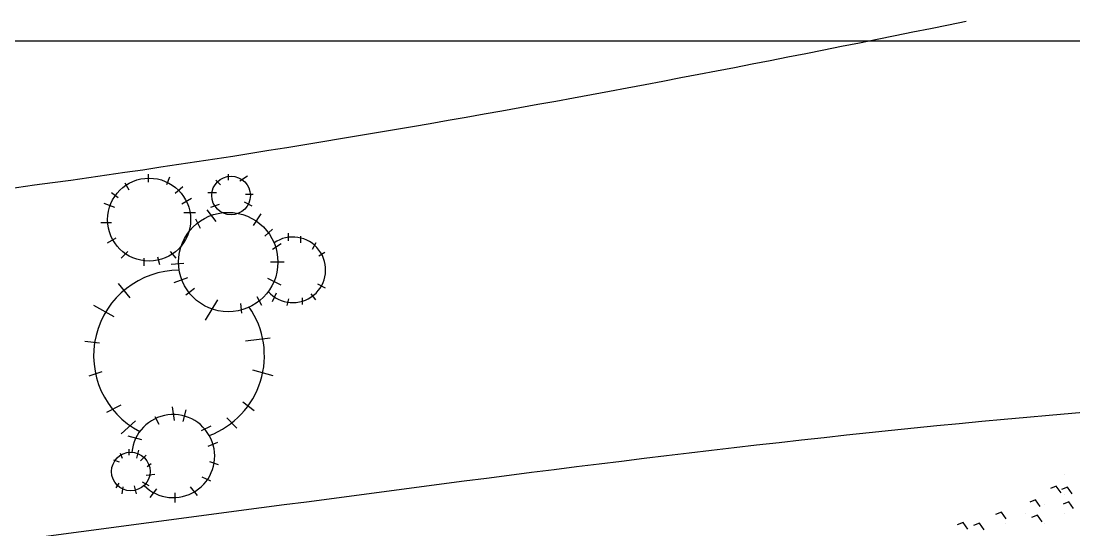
# Model space of a CAD drawing. Header units: millimetres. Extents: x 0 to 77.1, y -22.3 to 58.9.
# Drawn here: x 33.002 to 36.469, y -7.294 to -5.62 of the extents above; entities that cross this region are included whole.
import ezdxf

# ---------------------------------------------------------------- set-up
doc = ezdxf.new("R2010")
doc.units = ezdxf.units.MM
doc.layers.add('01 Curvas', color=7, linetype='Continuous', lineweight=30, true_color=0x000000)
for name, color, linetype in [('AMBIENTACION', 1, 'Continuous'), ('ARBOL', 3, 'Continuous'), ('pisos', 1, 'Continuous')]:
    doc.layers.add(name, color=color, linetype=linetype)

# ---------------------------------------------------------------- blocks, each defined once
blk = doc.blocks.new('44')
at = {"color": 62}
for p, q in [((4951.691, 1420.536), (4951.633, 1420.59)), ((4951.691, 1420.536), (4951.633, 1420.59)), ((4951.641, 1420.446), (4951.691, 1420.536)), ((4951.641, 1420.446), (4951.691, 1420.536)), ((4951.77, 1420.345), (4951.712, 1420.399)), ((4951.77, 1420.345), (4951.712, 1420.399))]:
    blk.add_line(p, q, dxfattribs=at)
at = {"color": 64}
for p, q in [((4951.721, 1420.256), (4951.77, 1420.345)), ((4952.014, 1420.154), (4951.957, 1420.208)), ((4952.014, 1420.154), (4951.957, 1420.208)), ((4951.965, 1420.065), (4952.014, 1420.154)), ((4952.338, 1419.832), (4952.28, 1419.886)), ((4952.288, 1419.743), (4952.338, 1419.832)), ((4952.173, 1419.729), (4952.115, 1419.783)), ((4952.173, 1419.729), (4952.115, 1419.783)), ((4952.124, 1419.64), (4952.173, 1419.729)), ((4952.606, 1419.671), (4952.548, 1419.725)), ((4952.606, 1419.671), (4952.548, 1419.725)), ((4952.557, 1419.581), (4952.606, 1419.671)), ((4952.655, 1419.539), (4952.597, 1419.593)), ((4952.655, 1419.539), (4952.597, 1419.593)), ((4952.606, 1419.449), (4952.655, 1419.539)), ((4952.496, 1419.443), (4952.439, 1419.497)), ((4952.496, 1419.443), (4952.439, 1419.497)), ((4952.447, 1419.354), (4952.496, 1419.443)), ((4952.447, 1419.354), (4952.496, 1419.443))]:
    blk.add_line(p, q, dxfattribs=at)
blk = doc.blocks.new('45')
at = {"layer": 'ARBOL', "color": 8}
for p, q in [((4649.2139, 1805.0979), (4649.2139, 1805.0979)), ((4649.2452, 1805.0354), (4649.2452, 1805.0354)), ((4649.2139, 1804.9729), (4649.2139, 1804.9729)), ((4649.2764, 1804.9729), (4649.2764, 1804.9729)), ((4649.2452, 1804.9104), (4649.2452, 1804.9104)), ((4649.3077, 1804.9104), (4649.3077, 1804.9104)), ((4649.3702, 1804.9104), (4649.3702, 1804.9104))]:
    blk.add_line(p, q, dxfattribs=at)
blk = doc.blocks.new('46')
at = {"layer": 'pisos', "xscale": 0.2499999999998959, "yscale": 0.2499999999998959, "zscale": 0.2499999999998959, "rotation": 334.6078943352175}
blk.add_blockref('44', (3378.601, 2015.2391), dxfattribs=at)
at = {"layer": 'pisos'}
blk.add_blockref('45', (0, 0), dxfattribs=at)
blk = doc.blocks.new('PLANTA CACTUS-01')
at = {"layer": 'AMBIENTACION', "color": 60}
for p, q in [((-0.4659, 0.5654), (-0.438, 0.5495)), ((-0.426, 0.6012), (-0.4101, 0.5773)), ((-0.2787, 0.6052), (-0.2946, 0.5734)), ((-0.2309, 0.5654), (-0.2548, 0.5455)), ((-0.4937, 0.5017), (-0.4659, 0.5017)), ((-0.211, 0.5097), (-0.2389, 0.5097)), ((-0.5057, 0.4499), (-0.4738, 0.4499)), ((-0.207, 0.446), (-0.2349, 0.4539)), ((-0.4619, 0.4221), (-0.438, 0.3862)), ((-0.3862, 0.434), (-0.3862, 0.3782)), ((-0.2906, 0.422), (-0.3185, 0.3663)), ((-0.223, 0.3862), (-0.2588, 0.4022)), ((-0.5216, 0.3862), (-0.4937, 0.3544)), ((-0.0717, 0.3763), (-0.0597, 0.2747)), ((0.0836, 0.3882), (0.0597, 0.3046)), ((-0.6649, 0.3066), (-0.6649, 0.2747)), ((-0.5853, 0.3384), (-0.5375, 0.3066)), ((-0.207, 0.3424), (-0.2429, 0.3225)), ((0.227, 0.3106), (0.1911, 0.2628)), ((-0.7406, 0.2827), (-0.7207, 0.2508)), ((-0.6172, 0.3026), (-0.6331, 0.2708)), ((-0.1752, 0.2588), (-0.215, 0.2548)), ((0.2986, 0.2389), (0.2568, 0.1971)), ((-0.7486, 0.2031), (-0.7247, 0.2031)), ((-0.7247, 0.1513), (-0.7048, 0.1712)), ((-0.6729, 0.1195), (-0.6729, 0.1553)), ((-0.6132, 0.1314), (-0.6251, 0.1672)), ((-0.6012, 0.1155), (-0.5535, 0.1513)), ((-0.2309, 0.1592), (-0.1473, 0.1075)), ((0.2907, 0.1314), (0.3106, 0.0916)), ((0.3584, 0.1593), (0.3743, 0.1195)), ((0.4499, 0.1633), (0.438, 0.1274)), ((0.5176, 0.1314), (0.5017, 0.0956)), ((-0.5654, 0.0677), (-0.5256, 0.0876)), ((-0.649, 0.0518), (-0.6251, 0.0119)), ((-0.5893, 0.0677), (-0.5893, 0.0199)), ((-0.2508, 0.0279), (-0.2787, 0.0637)), ((0.5773, 0.0757), (0.5415, 0.0478)), ((-0.6968, 0.0159), (-0.6689, -0.0159)), ((-0.3783, -0.0319), (-0.3822, 0.0199)), ((-0.3026, -0.0199), (-0.3225, 0.0358)), ((0.223, 0.0278), (0.2708, 0.0159)), ((-0.7366, -0.0398), (-0.7048, -0.0518)), ((-0.4022, -0.0119), (-0.43, -0.0358)), ((0.2111, -0.0279), (0.2668, -0.0199)), ((0.6052, -0.0159), (0.5654, -0.0159)), ((-0.3743, -0.0796), (-0.4061, -0.0876)), ((0.2508, -0.0995), (0.2827, -0.0836)), ((-0.7486, -0.1274), (-0.7167, -0.1274)), ((0.446, -0.1155), (0.4579, -0.1314)), ((0.4898, -0.0995), (0.4937, -0.1354)), ((0.5375, -0.1234), (0.5216, -0.1513)), ((0.5853, -0.1195), (0.5495, -0.0916)), ((-0.3703, -0.1433), (-0.4022, -0.1433)), ((0.3305, -0.211), (0.3464, -0.1553)), ((0.3902, -0.1672), (0.4221, -0.1752)), ((0.4101, -0.1354), (0.434, -0.1593)), ((-0.7127, -0.223), (-0.6849, -0.207)), ((-0.4022, -0.2389), (-0.43, -0.211)), ((-0.2986, -0.2508), (-0.2389, -0.2031)), ((0.3225, -0.2389), (0.2688, -0.1792)), ((0.3862, -0.207), (0.4101, -0.207)), ((0.5694, -0.1752), (0.5375, -0.1832)), ((-0.6729, -0.2787), (-0.653, -0.2508)), ((-0.4659, -0.2946), (-0.4858, -0.2588)), ((0.2329, -0.2986), (0.2031, -0.2389)), ((0.4022, -0.2429), (0.4221, -0.2349)), ((0.43, -0.2708), (0.438, -0.2469)), ((0.5455, -0.2588), (0.5256, -0.2469)), ((0.5694, -0.2349), (0.5415, -0.2309)), ((-0.6291, -0.3106), (-0.6132, -0.2668)), ((-0.5495, -0.3225), (-0.5495, -0.2787)), ((-0.209, -0.3524), (-0.1613, -0.2688)), ((-0.0597, -0.3882), (-0.0538, -0.3285)), ((0.0836, -0.3703), (0.0657, -0.3165))]:
    blk.add_line(p, q, dxfattribs=at)
for centre, radius in [((-0.3862, 0.2031), 0.2051), ((-0.661, 0.215), 0.0796), ((-0.5614, -0.1234), 0.1713), ((0.4778, -0.1991), 0.0796)]:
    blk.add_circle(centre, radius, dxfattribs=at)
for centre, radius, start, end in [((-0.3544, 0.4698), 0.1354, 311.4168, 214.9653), ((0, 0), 0.3524, 20.7777, 124.6638), ((0.4141, -0.0239), 0.1713, 315.2564, 264.7099), ((0, 0), 0.3524, 179.8678, 332.6186)]:
    blk.add_arc(centre, radius, start, end, dxfattribs=at)

msp = doc.modelspace()

# ---------------------------------------------------------------- linework, layer by layer
msp.add_lwpolyline([(20.1787, -5.6852), (38.8449, -5.6852), (38.8449, -21.1626), (20.1787, -21.1626)], close=True)
at = {"layer": '01 Curvas'}
for points, knots in [([(25.4327, -5.6197), (26.4844, -5.8919), (28.7432, -6.4765), (32.3857, -6.3322), (34.8628, -5.8753), (36.1144, -5.6197)], [0, 0, 0, 0, 3.244659, 6.969081, 10.802399, 10.802399, 10.802399, 10.802399]), ([(20.3141, -7.1295), (22.1972, -6.9367), (24.199, -6.9795), (27.8191, -7.8608), (32.5285, -7.4436), (36.2908, -6.8432), (38.4148, -6.8175), (40.2282, -6.6812)], [0, 0, 0, 0, 1.803078, 5.99986, 11.056537, 15.833555, 17.427763, 17.427763, 17.427763, 17.427763])]:
    msp.add_open_spline(points, degree=3, knots=knots, dxfattribs=at)

# ---------------------------------------------------------------- block references
at = {"color": 2}
for name, p, xscale, yscale, zscale, rotation in [('PLANTA CACTUS-01', (33.5224, -6.721), 0.797642253739957, 0.797642253739957, 0.797642253739957, 270), ('46', (1923.7069, -4868.6316), 1.045629903023169, 1.045629903023169, 1.045629903023169, 89.99999999999999)]:
    msp.add_blockref(name, p, dxfattribs=dict(at, xscale=xscale, yscale=yscale, zscale=zscale, rotation=rotation))

doc.saveas('drawing.dxf')
